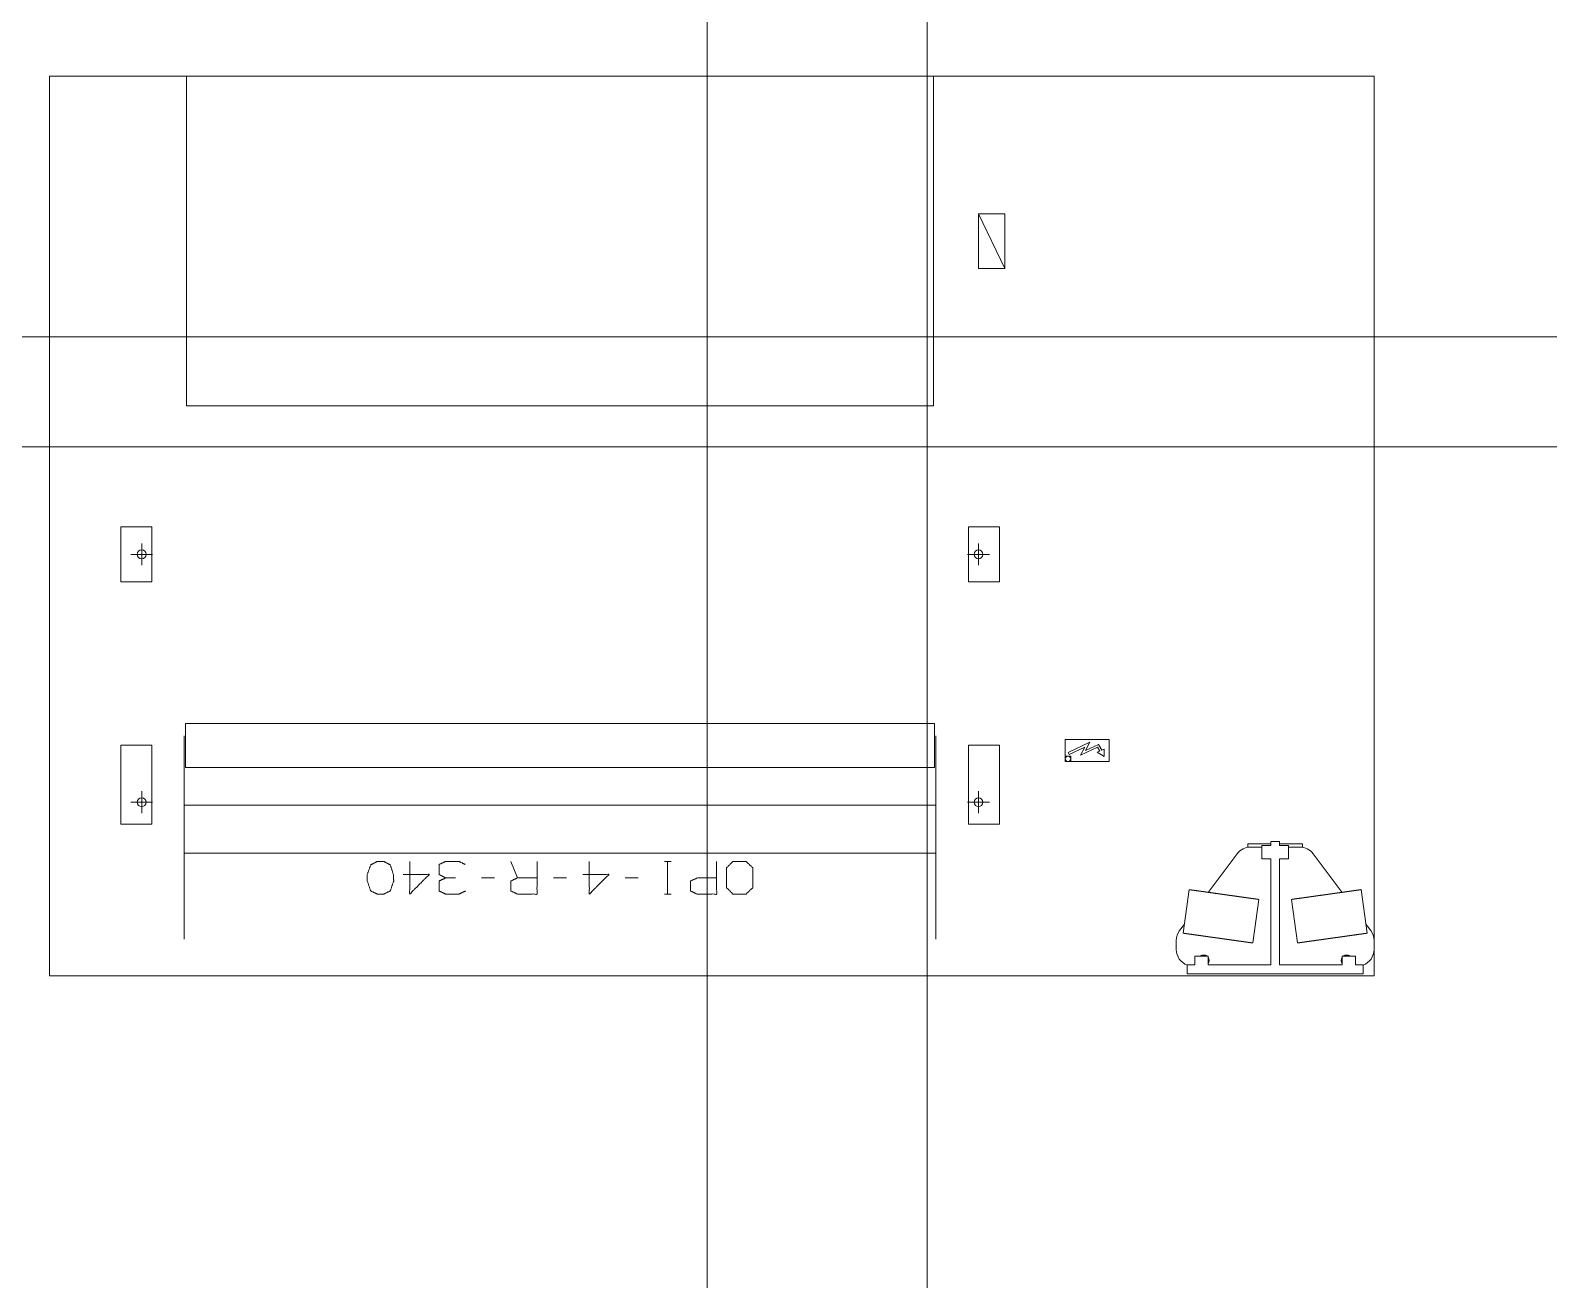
# Model space of a CAD drawing. Header units: millimetres. Extents: x 3056 to 110866, y 16649 to 58349.
# Drawn here: x 31676 to 38585, y 43560 to 49244 of the extents above; entities that cross this region are included whole.
import ezdxf

# ---------------------------------------------------------------- set-up
doc = ezdxf.new("R2010")
doc.units = ezdxf.units.MM
doc.layers.add('1', color=7, linetype='Continuous', true_color=0xffffff)

msp = doc.modelspace()

# ---------------------------------------------------------------- linework, layer by layer
at = {"layer": '1', "color": 143, "linetype": 'Continuous', "lineweight": 13}
for p, q in [((35756.5, 17862.6), (35756.5, 54613.3)), ((34756.5, 52663.3), (34756.5, 17862.6)), ((48820.5, 47849.3), (3056.5, 47849.3)), ((3056.5, 47349.3), (48820.5, 47349.3))]:
    msp.add_line(p, q, dxfattribs=at)
at = {"layer": '1', "color": 4, "linetype": 'Continuous', "lineweight": 13}
for p, q in [((31762.5, 44942.3), (31762.5, 49035.3)), ((31762.5, 44942.3), (31762.5, 49035.3)), ((31762.5, 49035.3), (37790.5, 49035.3)), ((31762.5, 49035.3), (37790.5, 49035.3)), ((37790.5, 49035.3), (37790.5, 44942.3)), ((37790.5, 49035.3), (37790.5, 44942.3)), ((36110.5, 48160.3), (35990.5, 48410.3)), ((35990.5, 48410.3), (36110.5, 48410.3)), ((35990.5, 48160.3), (35990.5, 48410.3)), ((36110.5, 48410.3), (36110.5, 48160.3)), ((36110.5, 48160.3), (35990.5, 48160.3)), ((32386.5, 47535.3), (35786.5, 47535.3)), ((32088, 46735.3), (32088, 46985.3)), ((32088, 46985.3), (32228, 46985.3)), ((32228, 46985.3), (32228, 46735.3)), ((35945, 46735.3), (35945, 46985.3)), ((35945, 46985.3), (36085.5, 46985.3)), ((36085.5, 46985.3), (36085.5, 46735.3)), ((32232.5, 46860.3), (32132.5, 46860.3)), ((32182.5, 46810.3), (32182.5, 46910.3)), ((36040.5, 46860.3), (35940.5, 46860.3)), ((35990.5, 46810.3), (35990.5, 46910.3)), ((32228, 46735.3), (32088, 46735.3)), ((36085.5, 46735.3), (35945, 46735.3)), ((32382.5, 46090.3), (35790.5, 46090.3)), ((32382.5, 45890.3), (32382.5, 46090.3)), ((35790.5, 46090.3), (35790.5, 45890.3)), ((36385.5, 45917.3), (36385.5, 46017.3)), ((36385.5, 46017.3), (36585.5, 46017.3)), ((36585.5, 46017.3), (36585.5, 45917.3)), ((32088, 45632.3), (32088, 45992.3)), ((32088, 45992.3), (32228, 45992.3)), ((32228, 45992.3), (32228, 45632.3)), ((35945, 45632.3), (35945, 45992.3)), ((35945, 45992.3), (36085.5, 45992.3)), ((36085.5, 45992.3), (36085.5, 45632.3)), ((36398.7, 45958.7), (36497.5, 46005)), ((36398.7, 45958.7), (36403.3, 45949.8)), ((36403.3, 45949.8), (36474.6, 45983.2)), ((36474.6, 45983.2), (36455.2, 45946.6)), ((36532, 45982.7), (36455.2, 45946.6)), ((36497.5, 46005), (36478, 45968.4)), ((36478, 45968.4), (36536.1, 45995.6)), ((36542.4, 45964.6), (36531.3, 45959.5)), ((36531.3, 45959.5), (36562.1, 45940.3)), ((36532, 45982.7), (36542.4, 45964.6)), ((36536.1, 45995.6), (36551.5, 45968.8)), ((36562.1, 45973.8), (36551.5, 45968.8)), ((36562.1, 45973.8), (36562.1, 45940.3)), ((35790.5, 45890.3), (32382.5, 45890.3)), ((36385.5, 45942.3), (36410.5, 45942.3)), ((36585.5, 45917.3), (36385.5, 45917.3)), ((36410.5, 45942.3), (36410.5, 45917.3)), ((32182.5, 45682.3), (32182.5, 45782.3)), ((35990.5, 45682.3), (35990.5, 45782.3)), ((32232.5, 45732.3), (32132.5, 45732.3)), ((35796.4, 45719.7), (32376.5, 45719.7)), ((36040.5, 45732.3), (35940.5, 45732.3)), ((32228, 45632.3), (32088, 45632.3)), ((36085.5, 45632.3), (35945, 45632.3)), ((37215.5, 45527.2), (37215.5, 45543.3)), ((37320.5, 45543.3), (37215.5, 45543.3)), ((37280.5, 45475.3), (37280.5, 45535.3)), ((37320.5, 45535.3), (37280.5, 45535.3)), ((37320.5, 45553.3), (37360.5, 45553.3)), ((37320.5, 45535.3), (37320.5, 45553.3)), ((37360.5, 45535.3), (37360.5, 45553.3)), ((37465.5, 45543.3), (37360.5, 45543.3)), ((37360.5, 45535.3), (37400.5, 45535.3)), ((37400.5, 45475.3), (37400.5, 45535.3)), ((37465.5, 45527.2), (37465.5, 45543.3)), ((32376.5, 45500.6), (35796.4, 45500.6)), ((33862.9, 45463.1), (33892.6, 45388.1)), ((34591.6, 45463.1), (34561.9, 45463.1)), ((34576, 45314.6), (34576, 45463.1)), ((37168, 45498.3), (37036.1, 45322.4)), ((37228, 45528.3), (37280.5, 45528.3)), ((37320.5, 45475.3), (37280.5, 45475.3)), ((37320.5, 44992.3), (37320.5, 45475.3)), ((37360.5, 45475.3), (37400.5, 45475.3)), ((37360.5, 44992.3), (37360.5, 45475.3)), ((37400.5, 45528.3), (37453, 45528.3)), ((37644.9, 45322.4), (37513, 45498.3)), ((33729.1, 45388.1), (33788.5, 45388.1)), ((34056, 45388.1), (34115.4, 45388.1)), ((34382.9, 45388.1), (34442.2, 45388.1)), ((36949.7, 45334.6), (36921.9, 45136.5)), ((37759.1, 45136.5), (37731.3, 45334.6)), ((34591.6, 45314.6), (34561.9, 45314.6)), ((37238.7, 45092), (37266.6, 45290.1)), ((37414.4, 45290.1), (37442.2, 45092)), ((36927.7, 45177.9), (36905.5, 45148.3)), ((37775.5, 45148.3), (37753.3, 45177.9)), ((36890.5, 45062.3), (36890.5, 45103.3)), ((36975.5, 44992.3), (36940.5, 44992.3)), ((36940.5, 44952.3), (36940.5, 44992.3)), ((36975.5, 44992.3), (36975.5, 45032.3)), ((36975.5, 45032.3), (37035.5, 45032.3)), ((37035.5, 44992.3), (37035.5, 45032.3)), ((37320.5, 44992.3), (37035.5, 44992.3)), ((37645.5, 44992.3), (37360.5, 44992.3)), ((37645.5, 44992.3), (37645.5, 45032.3)), ((37645.5, 45032.3), (37705.5, 45032.3)), ((37705.5, 44992.3), (37705.5, 45032.3)), ((37740.5, 44992.3), (37705.5, 44992.3)), ((37740.5, 44952.3), (37740.5, 44992.3)), ((37790.5, 44942.3), (31762.5, 44942.3)), ((37790.5, 44942.3), (31762.5, 44942.3)), ((36940.5, 44952.3), (37740.5, 44952.3))]:
    msp.add_line(p, q, dxfattribs=at)
for centre, radius in [((32182.5, 46860.3), 20), ((35990.5, 46860.3), 20), ((36398, 45929.8), 12.5), ((32182.5, 45732.3), 20), ((35990.5, 45732.3), 20)]:
    msp.add_circle(centre, radius, dxfattribs=at)
for centre, radius, start, end in [((37228, 45453.3), 75, 90, 143.1301), ((37453, 45453.3), 75, 36.8699, 90), ((36965.5, 45103.3), 75, 143.1301, 180), ((37715.5, 45103.3), 75, 0, 36.8699), ((36965.5, 45062.3), 75, 180, 250.52766), ((37715.5, 45062.3), 75, 289.47234, 0), ((37015.5, 45012.3), 25, 90, 126.87188), ((37015.5, 45012.3), 25, 53.12812, 90), ((37015.5, 45012.3), 25, 323.12812, 36.86625), ((37665.5, 45012.3), 25, 143.13375, 216.87188), ((37665.5, 45012.3), 25, 90, 126.87188), ((37665.5, 45012.3), 25, 53.12812, 90)]:
    msp.add_arc(centre, radius, start, end, dxfattribs=at)
for points, knots in [([(32386.5, 49035.3), (32386.5, 49035.2), (32386.5, 49035), (32386.5, 49034.6), (32386.5, 49034), (32386.5, 49033.2), (32386.5, 49032.2), (32386.5, 49030.9), (32386.5, 49029.5), (32386.5, 49028.7), (32386.5, 49027), (32386.5, 49025.1), (32386.5, 49022.9), (32386.5, 49020.6), (32386.5, 49018), (32386.5, 49015.3), (32386.5, 49012.3), (32386.5, 49009.2), (32386.5, 49005.9), (32386.5, 49002.3), (32386.5, 48998.6), (32386.5, 48994.7), (32386.5, 48990.5), (32386.5, 48986.2), (32386.5, 48981.7), (32386.5, 48977), (32386.5, 48974.6), (32386.5, 48969.6), (32386.5, 48964.4), (32386.5, 48959.1), (32386.5, 48953.5), (32386.5, 48947.8), (32386.5, 48941.9), (32386.5, 48935.8), (32386.5, 48929.6), (32386.5, 48923.1), (32386.5, 48916.5), (32386.5, 48909.7), (32386.5, 48902.8), (32386.5, 48895.7), (32386.5, 48888.4), (32386.5, 48884.7), (32386.5, 48877.2), (32386.5, 48869.5), (32386.5, 48861.6), (32386.5, 48853.6), (32386.5, 48845.4), (32386.5, 48837.1), (32386.5, 48828.6), (32386.5, 48820), (32386.5, 48811.2), (32386.5, 48802.3), (32386.5, 48793.3), (32386.5, 48784.1), (32386.5, 48774.7), (32386.5, 48765.3), (32386.5, 48760.5), (32386.5, 48750.8), (32386.5, 48741), (32386.5, 48731.1), (32386.5, 48721.1), (32386.5, 48716), (32386.5, 48705.8), (32386.5, 48695.5), (32386.5, 48685.1), (32386.5, 48674.5), (32386.5, 48663.9), (32386.5, 48653.1), (32386.5, 48642.3), (32386.5, 48631.3), (32386.5, 48620.3), (32386.5, 48609.1), (32386.5, 48603.5), (32386.5, 48592.2), (32386.5, 48580.9), (32386.5, 48569.4), (32386.5, 48557.9), (32386.5, 48546.3), (32386.5, 48540.5), (32386.5, 48528.8), (32386.5, 48517.1), (32386.5, 48511.1), (32386.5, 48499.3), (32386.5, 48487.4), (32386.5, 48475.4), (32386.5, 48463.4), (32386.5, 48451.3), (32386.5, 48439.2), (32386.5, 48427), (32386.5, 48414.9), (32386.5, 48402.6), (32386.5, 48390.4), (32386.5, 48378.1), (32386.5, 48365.7), (32386.5, 48353.4), (32386.5, 48341), (32386.5, 48328.7), (32386.5, 48316.3), (32386.5, 48303.9), (32386.5, 48291.5), (32386.5, 48285.3)], [0, 0, 0.000141, 0.000346, 0.000889, 0.001707, 0.002801, 0.00417, 0.005807, 0.007719, 0.008735, 0.011056, 0.013638, 0.016496, 0.019621, 0.023015, 0.026677, 0.0306, 0.034791, 0.03925, 0.043963, 0.048944, 0.054186, 0.059683, 0.06544, 0.071444, 0.077709, 0.080969, 0.087608, 0.094502, 0.101642, 0.109022, 0.116656, 0.124523, 0.13263, 0.140976, 0.149556, 0.158368, 0.167413, 0.176684, 0.186181, 0.195897, 0.200814, 0.210861, 0.221127, 0.231597, 0.242287, 0.25318, 0.264279, 0.275574, 0.287075, 0.298766, 0.310647, 0.322719, 0.334975, 0.347414, 0.360029, 0.366428, 0.379305, 0.39235, 0.405565, 0.418943, 0.425674, 0.439284, 0.453049, 0.46697, 0.481031, 0.495234, 0.509578, 0.524049, 0.538661, 0.553393, 0.568245, 0.57573, 0.590759, 0.6059, 0.621154, 0.636507, 0.651958, 0.659705, 0.675298, 0.690982, 0.698863, 0.714675, 0.730557, 0.746516, 0.762546, 0.778633, 0.79479, 0.810997, 0.82726, 0.843572, 0.85992, 0.87631, 0.892735, 0.909181, 0.925663, 0.942159, 0.958676, 0.9752, 0.991731, 1, 1]), ([(35786.5, 48285.3), (35786.5, 48297.7), (35786.5, 48310.1), (35786.5, 48322.5), (35786.5, 48334.9), (35786.5, 48347.2), (35786.5, 48359.6), (35786.5, 48371.9), (35786.5, 48384.2), (35786.5, 48396.5), (35786.5, 48408.7), (35786.5, 48414.9), (35786.5, 48427), (35786.5, 48439.2), (35786.5, 48451.3), (35786.5, 48463.4), (35786.5, 48475.4), (35786.5, 48487.4), (35786.5, 48499.3), (35786.5, 48511.1), (35786.5, 48522.9), (35786.5, 48534.7), (35786.5, 48546.3), (35786.5, 48557.9), (35786.5, 48569.4), (35786.5, 48575.2), (35786.5, 48586.6), (35786.5, 48592.2), (35786.5, 48603.5), (35786.5, 48614.7), (35786.5, 48625.8), (35786.5, 48636.8), (35786.5, 48647.7), (35786.5, 48658.5), (35786.5, 48669.2), (35786.5, 48679.8), (35786.5, 48690.3), (35786.5, 48700.7), (35786.5, 48710.9), (35786.5, 48721.1), (35786.5, 48726.1), (35786.5, 48736.1), (35786.5, 48746), (35786.5, 48755.7), (35786.5, 48765.3), (35786.5, 48770), (35786.5, 48779.4), (35786.5, 48788.7), (35786.5, 48797.8), (35786.5, 48806.8), (35786.5, 48815.6), (35786.5, 48824.3), (35786.5, 48832.9), (35786.5, 48841.3), (35786.5, 48849.5), (35786.5, 48857.6), (35786.5, 48865.5), (35786.5, 48873.3), (35786.5, 48880.9), (35786.5, 48888.4), (35786.5, 48895.7), (35786.5, 48902.8), (35786.5, 48909.7), (35786.5, 48916.5), (35786.5, 48923.1), (35786.5, 48926.4), (35786.5, 48932.7), (35786.5, 48938.9), (35786.5, 48944.9), (35786.5, 48950.7), (35786.5, 48956.3), (35786.5, 48961.8), (35786.5, 48964.4), (35786.5, 48969.6), (35786.5, 48974.6), (35786.5, 48979.4), (35786.5, 48984), (35786.5, 48988.4), (35786.5, 48992.6), (35786.5, 48996.6), (35786.5, 48998.6), (35786.5, 49002.3), (35786.5, 49005.9), (35786.5, 49009.2), (35786.5, 49012.3), (35786.5, 49015.3), (35786.5, 49016.7), (35786.5, 49019.3), (35786.5, 49021.8), (35786.5, 49022.9), (35786.5, 49025.1), (35786.5, 49027), (35786.5, 49028.7), (35786.5, 49030.3), (35786.5, 49031.6), (35786.5, 49032.7), (35786.5, 49033.7), (35786.5, 49034), (35786.5, 49034.6), (35786.5, 49035), (35786.5, 49035.2), (35786.5, 49035.3)], [0, 0, 0.016538, 0.033069, 0.049586, 0.066096, 0.082585, 0.099045, 0.115485, 0.131896, 0.148265, 0.164598, 0.17274, 0.189003, 0.20521, 0.221367, 0.237454, 0.253484, 0.269443, 0.285325, 0.301137, 0.316856, 0.332498, 0.348042, 0.363493, 0.378846, 0.386501, 0.401699, 0.409241, 0.42427, 0.439185, 0.453973, 0.468642, 0.483183, 0.497598, 0.511871, 0.526003, 0.539987, 0.55383, 0.567525, 0.581057, 0.587788, 0.601081, 0.614211, 0.627179, 0.639971, 0.646279, 0.658802, 0.671156, 0.68332, 0.695293, 0.707083, 0.718675, 0.730077, 0.741274, 0.752267, 0.763054, 0.773638, 0.784009, 0.794162, 0.804103, 0.813819, 0.823316, 0.832587, 0.841632, 0.850444, 0.85479, 0.863257, 0.871484, 0.879471, 0.887225, 0.894725, 0.901992, 0.905498, 0.912392, 0.919031, 0.925423, 0.931554, 0.937439, 0.943069, 0.948438, 0.951056, 0.956037, 0.96075, 0.965209, 0.9694, 0.973323, 0.975158, 0.978678, 0.981938, 0.983504, 0.986362, 0.988944, 0.991265, 0.993304, 0.995082, 0.996585, 0.997813, 0.998293, 0.999111, 0.999654, 0.999929, 1, 1]), ([(32386.5, 48285.3), (32386.5, 48272.9), (32386.5, 48260.5), (32386.5, 48248.1), (32386.5, 48235.7), (32386.5, 48229.5), (32386.5, 48217.2), (32386.5, 48204.9), (32386.5, 48192.5), (32386.5, 48180.2), (32386.5, 48168), (32386.5, 48155.7), (32386.5, 48143.5), (32386.5, 48131.4), (32386.5, 48119.3), (32386.5, 48107.2), (32386.5, 48095.2), (32386.5, 48083.2), (32386.5, 48071.3), (32386.5, 48059.4), (32386.5, 48047.7), (32386.5, 48035.9), (32386.5, 48024.3), (32386.5, 48012.7), (32386.5, 48001.2), (32386.5, 47995.4), (32386.5, 47984), (32386.5, 47972.7), (32386.5, 47961.5), (32386.5, 47950.3), (32386.5, 47939.3), (32386.5, 47928.3), (32386.5, 47917.5), (32386.5, 47906.7), (32386.5, 47896.1), (32386.5, 47885.5), (32386.5, 47875.1), (32386.5, 47864.8), (32386.5, 47854.6), (32386.5, 47844.5), (32386.5, 47839.5), (32386.5, 47829.6), (32386.5, 47824.6), (32386.5, 47814.9), (32386.5, 47810.1), (32386.5, 47800.6), (32386.5, 47795.9), (32386.5, 47786.5), (32386.5, 47781.9), (32386.5, 47772.8), (32386.5, 47763.8), (32386.5, 47759.4), (32386.5, 47750.6), (32386.5, 47742), (32386.5, 47737.7), (32386.5, 47729.3), (32386.5, 47721.1), (32386.5, 47717), (32386.5, 47709), (32386.5, 47701.1), (32386.5, 47693.4), (32386.5, 47685.9), (32386.5, 47678.5), (32386.5, 47671.3), (32386.5, 47664.3), (32386.5, 47657.4), (32386.5, 47650.7), (32386.5, 47644.2), (32386.5, 47637.9), (32386.5, 47631.7), (32386.5, 47625.7), (32386.5, 47619.9), (32386.5, 47614.2), (32386.5, 47608.8), (32386.5, 47603.5), (32386.5, 47598.5), (32386.5, 47593.6), (32386.5, 47588.9), (32386.5, 47584.4), (32386.5, 47580.1), (32386.5, 47575.9), (32386.5, 47574), (32386.5, 47570.1), (32386.5, 47568.3), (32386.5, 47564.7), (32386.5, 47561.4), (32386.5, 47558.2), (32386.5, 47555.3), (32386.5, 47552.6), (32386.5, 47551.3), (32386.5, 47548.8), (32386.5, 47546.6), (32386.5, 47544.6), (32386.5, 47542.7), (32386.5, 47541.1), (32386.5, 47539.7), (32386.5, 47538.4), (32386.5, 47537.9), (32386.5, 47536.9), (32386.5, 47536.2), (32386.5, 47536), (32386.5, 47535.6), (32386.5, 47535.4), (32386.5, 47535.3)], [0, 0, 0.016531, 0.033062, 0.049579, 0.06609, 0.07433, 0.090812, 0.107259, 0.123684, 0.140074, 0.156429, 0.172734, 0.188998, 0.205204, 0.221361, 0.237455, 0.253478, 0.269438, 0.285327, 0.301132, 0.316859, 0.332494, 0.348044, 0.363496, 0.378849, 0.386497, 0.401695, 0.41678, 0.431751, 0.446603, 0.461343, 0.475948, 0.490419, 0.504763, 0.518965, 0.533027, 0.546948, 0.560713, 0.574323, 0.587785, 0.594432, 0.607647, 0.614209, 0.627177, 0.633569, 0.646276, 0.652584, 0.665023, 0.671154, 0.683318, 0.695291, 0.701232, 0.71293, 0.724424, 0.730075, 0.741272, 0.752265, 0.757712, 0.768401, 0.778878, 0.789137, 0.799184, 0.809013, 0.818622, 0.828006, 0.837165, 0.846097, 0.854789, 0.863256, 0.871483, 0.87947, 0.887224, 0.894731, 0.901991, 0.909004, 0.915771, 0.92229, 0.928555, 0.934567, 0.940317, 0.945813, 0.948438, 0.953546, 0.956037, 0.96075, 0.965209, 0.9694, 0.973323, 0.976985, 0.978685, 0.981945, 0.984929, 0.987653, 0.990108, 0.992288, 0.994193, 0.99583, 0.996585, 0.997813, 0.998772, 0.999111, 0.999654, 0.999929, 1, 1]), ([(35786.5, 47535.3), (35786.5, 47535.4), (35786.5, 47535.7), (35786.5, 47536.2), (35786.5, 47536.6), (35786.5, 47537.4), (35786.5, 47538.4), (35786.5, 47539.7), (35786.5, 47541.1), (35786.5, 47542.7), (35786.5, 47544.6), (35786.5, 47546.6), (35786.5, 47548.8), (35786.5, 47550), (35786.5, 47552.6), (35786.5, 47555.3), (35786.5, 47558.2), (35786.5, 47561.4), (35786.5, 47564.7), (35786.5, 47568.3), (35786.5, 47572), (35786.5, 47575.9), (35786.5, 47580.1), (35786.5, 47584.4), (35786.5, 47588.9), (35786.5, 47593.6), (35786.5, 47598.5), (35786.5, 47603.5), (35786.5, 47608.8), (35786.5, 47611.5), (35786.5, 47617.1), (35786.5, 47622.8), (35786.5, 47628.7), (35786.5, 47634.8), (35786.5, 47641), (35786.5, 47647.5), (35786.5, 47654.1), (35786.5, 47660.9), (35786.5, 47667.8), (35786.5, 47674.9), (35786.5, 47678.5), (35786.5, 47685.9), (35786.5, 47693.4), (35786.5, 47701.1), (35786.5, 47709), (35786.5, 47717), (35786.5, 47721.1), (35786.5, 47729.3), (35786.5, 47737.7), (35786.5, 47746.3), (35786.5, 47755), (35786.5, 47763.8), (35786.5, 47772.8), (35786.5, 47781.9), (35786.5, 47791.2), (35786.5, 47800.6), (35786.5, 47810.1), (35786.5, 47819.8), (35786.5, 47829.6), (35786.5, 47839.5), (35786.5, 47849.5), (35786.5, 47859.7), (35786.5, 47864.8), (35786.5, 47875.1), (35786.5, 47885.5), (35786.5, 47896.1), (35786.5, 47906.7), (35786.5, 47917.5), (35786.5, 47928.3), (35786.5, 47939.3), (35786.5, 47950.3), (35786.5, 47961.5), (35786.5, 47972.7), (35786.5, 47978.4), (35786.5, 47989.7), (35786.5, 48001.2), (35786.5, 48006.9), (35786.5, 48018.5), (35786.5, 48024.3), (35786.5, 48035.9), (35786.5, 48047.7), (35786.5, 48059.4), (35786.5, 48065.4), (35786.5, 48077.2), (35786.5, 48089.2), (35786.5, 48101.2), (35786.5, 48113.2), (35786.5, 48125.3), (35786.5, 48137.5), (35786.5, 48149.6), (35786.5, 48161.9), (35786.5, 48174.1), (35786.5, 48180.2), (35786.5, 48192.5), (35786.5, 48204.9), (35786.5, 48217.2), (35786.5, 48229.5), (35786.5, 48241.9), (35786.5, 48254.3), (35786.5, 48266.7), (35786.5, 48279.1), (35786.5, 48285.3)], [0, 0, 0.000141, 0.00055, 0.001228, 0.001707, 0.002801, 0.00417, 0.005807, 0.007712, 0.009892, 0.012347, 0.015071, 0.018055, 0.019622, 0.023015, 0.026677, 0.0306, 0.034791, 0.03925, 0.043963, 0.048944, 0.054187, 0.059683, 0.065433, 0.071445, 0.07771, 0.084229, 0.090996, 0.098009, 0.101643, 0.109023, 0.11665, 0.124524, 0.132631, 0.140977, 0.149557, 0.158369, 0.167415, 0.176686, 0.186182, 0.190987, 0.200816, 0.210863, 0.221122, 0.231599, 0.242288, 0.247735, 0.258728, 0.269925, 0.281327, 0.292919, 0.304709, 0.316682, 0.328846, 0.341193, 0.353724, 0.366431, 0.379307, 0.392353, 0.405568, 0.418946, 0.432478, 0.439287, 0.453052, 0.466973, 0.481035, 0.495237, 0.509581, 0.524052, 0.538657, 0.553397, 0.568249, 0.58322, 0.590763, 0.605904, 0.621151, 0.628806, 0.644209, 0.651956, 0.667506, 0.683141, 0.698868, 0.706749, 0.722596, 0.738521, 0.754516, 0.770581, 0.786703, 0.802889, 0.819123, 0.835408, 0.851741, 0.859926, 0.876316, 0.892741, 0.909188, 0.92567, 0.942165, 0.958683, 0.975207, 0.991738, 1, 1]), ([(32376.5, 46034.3), (32376.5, 46031.6), (32376.5, 46026), (32376.5, 46023.2), (32376.5, 46017.4), (32376.5, 46011.5), (32376.5, 46005.4), (32376.5, 45999.1), (32376.5, 45992.6), (32376.5, 45986), (32376.5, 45979.3), (32376.5, 45975.8), (32376.5, 45968.8), (32376.5, 45961.7), (32376.5, 45954.4), (32376.5, 45947), (32376.5, 45939.5), (32376.5, 45935.7), (32376.5, 45927.9), (32376.5, 45920), (32376.5, 45912), (32376.5, 45903.9), (32376.5, 45895.6), (32376.5, 45887.3), (32376.5, 45878.8), (32376.5, 45870.2), (32376.5, 45861.5), (32376.5, 45857.1), (32376.5, 45848.2), (32376.5, 45839.2), (32376.5, 45830.2), (32376.5, 45821.1), (32376.5, 45816.5), (32376.5, 45807.2), (32376.5, 45802.5), (32376.5, 45793.1), (32376.5, 45783.7), (32376.5, 45774.1), (32376.5, 45764.5), (32376.5, 45754.9), (32376.5, 45745.1), (32376.5, 45735.4), (32376.5, 45725.5), (32376.5, 45715.7), (32376.5, 45705.7), (32376.5, 45695.8), (32376.5, 45690.8), (32376.5, 45680.8), (32376.5, 45670.7), (32376.5, 45660.7), (32376.5, 45655.6), (32376.5, 45645.5), (32376.5, 45635.4), (32376.5, 45625.3), (32376.5, 45615.2), (32376.5, 45610.1)], [0, 0, 0.006424, 0.019473, 0.026097, 0.039744, 0.05379, 0.068223, 0.08303, 0.098224, 0.113779, 0.129709, 0.137855, 0.154309, 0.171112, 0.188252, 0.205728, 0.223542, 0.232523, 0.250798, 0.269385, 0.288272, 0.307457, 0.326917, 0.346652, 0.366661, 0.386932, 0.407452, 0.417831, 0.438713, 0.45982, 0.481151, 0.502707, 0.513522, 0.535377, 0.546392, 0.568522, 0.590839, 0.613305, 0.635946, 0.658725, 0.681653, 0.704705, 0.727883, 0.751173, 0.774562, 0.798039, 0.809802, 0.833404, 0.85708, 0.880807, 0.892695, 0.916496, 0.940335, 0.964186, 0.988062, 1, 1]), ([(35796.5, 45110.1), (35796.5, 45110.2), (35796.5, 45110.4), (35796.5, 45110.8), (35796.5, 45111.4), (35796.5, 45112.2), (35796.5, 45113.2), (35796.5, 45114.4), (35796.5, 45115.8), (35796.5, 45117.5), (35796.5, 45119.3), (35796.5, 45121.3), (35796.5, 45123.5), (35796.5, 45126), (35796.5, 45128.6), (35796.5, 45129.9), (35796.5, 45132.8), (35796.5, 45136), (35796.5, 45139.3), (35796.5, 45142.7), (35796.5, 45146.4), (35796.5, 45150.3), (35796.5, 45154.4), (35796.5, 45158.6), (35796.5, 45163), (35796.5, 45167.6), (35796.5, 45172.4), (35796.5, 45177.4), (35796.5, 45182.5), (35796.5, 45187.9), (35796.5, 45193.3), (35796.5, 45199), (35796.5, 45204.8), (35796.5, 45210.8), (35796.5, 45213.9), (35796.5, 45220.1), (35796.5, 45226.5), (35796.5, 45233.1), (35796.5, 45239.8), (35796.5, 45243.2), (35796.5, 45250.1), (35796.5, 45257.2), (35796.5, 45264.4), (35796.5, 45271.8), (35796.5, 45279.3), (35796.5, 45286.9), (35796.5, 45294.7), (35796.5, 45302.6), (35796.5, 45310.6), (35796.5, 45318.7), (35796.5, 45327), (35796.5, 45335.4), (35796.5, 45339.6), (35796.5, 45348.2), (35796.5, 45356.8), (35796.5, 45365.5), (35796.5, 45374.4), (35796.5, 45383.4), (35796.5, 45392.4), (35796.5, 45401.5), (35796.5, 45410.7), (35796.5, 45420), (35796.5, 45429.4), (35796.5, 45438.8), (35796.5, 45448.4), (35796.5, 45457.9), (35796.5, 45467.6), (35796.5, 45477.3), (35796.5, 45487), (35796.5, 45496.9), (35796.5, 45506.7), (35796.5, 45516.6), (35796.5, 45526.5), (35796.5, 45536.5), (35796.5, 45546.5), (35796.5, 45556.5), (35796.5, 45566.6), (35796.5, 45576.6), (35796.5, 45586.7), (35796.5, 45596.8), (35796.5, 45606.9), (35796.5, 45617), (35796.5, 45627), (35796.5, 45637.1), (35796.5, 45647.2), (35796.5, 45657.3), (35796.5, 45667.3), (35796.5, 45672.3), (35796.5, 45682.3), (35796.5, 45687.3), (35796.5, 45697.2), (35796.5, 45707.2), (35796.5, 45712.1), (35796.5, 45722), (35796.5, 45731.8), (35796.5, 45741.6), (35796.5, 45751.3), (35796.5, 45760.9), (35796.5, 45765.7), (35796.5, 45775.3), (35796.5, 45784.8), (35796.5, 45794.2), (35796.5, 45803.5), (35796.5, 45812.8), (35796.5, 45822), (35796.5, 45831.1), (35796.5, 45840.1), (35796.5, 45849), (35796.5, 45857.8), (35796.5, 45866.5), (35796.5, 45875.1), (35796.5, 45879.4), (35796.5, 45887.9), (35796.5, 45896.2), (35796.5, 45904.4), (35796.5, 45912.5), (35796.5, 45916.5), (35796.5, 45924.4), (35796.5, 45932.2), (35796.5, 45939.8), (35796.5, 45947.4), (35796.5, 45954.8), (35796.5, 45962), (35796.5, 45969.1), (35796.5, 45972.6), (35796.5, 45979.5), (35796.5, 45986.2), (35796.5, 45992.8), (35796.5, 45999.2), (35796.5, 46005.4), (35796.5, 46011.6), (35796.5, 46014.5), (35796.5, 46020.4), (35796.5, 46026.1), (35796.5, 46028.8), (35796.5, 46034.3)], [0, 0, 0.000109, 0.000275, 0.000716, 0.001374, 0.002256, 0.003355, 0.004672, 0.006213, 0.00797, 0.00994, 0.012133, 0.014538, 0.017155, 0.019989, 0.021455, 0.02461, 0.027971, 0.031538, 0.035317, 0.039302, 0.043488, 0.047879, 0.052472, 0.057264, 0.062251, 0.067433, 0.07281, 0.078375, 0.08413, 0.090073, 0.096194, 0.102504, 0.108986, 0.112318, 0.119063, 0.125986, 0.133074, 0.140329, 0.143999, 0.151494, 0.159155, 0.166965, 0.174936, 0.183049, 0.191306, 0.199711, 0.208254, 0.216929, 0.225741, 0.234679, 0.243743, 0.248335, 0.257577, 0.266933, 0.276403, 0.285983, 0.295665, 0.305445, 0.315322, 0.325296, 0.335351, 0.345491, 0.355712, 0.366007, 0.376376, 0.386815, 0.39731, 0.407868, 0.418478, 0.429134, 0.439842, 0.450589, 0.461371, 0.472192, 0.483037, 0.493905, 0.50479, 0.515692, 0.526605, 0.537524, 0.548443, 0.559357, 0.57027, 0.581167, 0.592046, 0.602908, 0.60833, 0.619152, 0.624546, 0.635316, 0.646052, 0.651405, 0.662073, 0.672694, 0.683258, 0.693765, 0.704209, 0.709397, 0.719738, 0.73001, 0.740202, 0.750313, 0.760339, 0.770279, 0.780122, 0.789868, 0.79951, 0.809049, 0.81848, 0.827801, 0.832428, 0.841572, 0.85059, 0.859482, 0.868243, 0.87256, 0.88112, 0.889543, 0.897822, 0.905959, 0.913946, 0.921779, 0.929458, 0.93326, 0.940698, 0.947981, 0.955092, 0.962032, 0.968806, 0.975408, 0.978614, 0.984947, 0.991096, 0.994125, 1, 1]), ([(32376.5, 45610.1), (32376.5, 45599.9), (32376.5, 45589.7), (32376.5, 45579.5), (32376.5, 45569.3), (32376.5, 45559.2), (32376.5, 45549.1), (32376.5, 45538.9), (32376.5, 45528.9), (32376.5, 45518.8), (32376.5, 45508.8), (32376.5, 45498.8), (32376.5, 45488.9), (32376.5, 45479.1), (32376.5, 45469.2), (32376.5, 45459.5), (32376.5, 45454.6), (32376.5, 45445), (32376.5, 45435.4), (32376.5, 45430.6), (32376.5, 45421.1), (32376.5, 45411.7), (32376.5, 45402.4), (32376.5, 45393.2), (32376.5, 45384), (32376.5, 45375), (32376.5, 45366), (32376.5, 45357.2), (32376.5, 45348.4), (32376.5, 45339.8), (32376.5, 45331.3), (32376.5, 45322.9), (32376.5, 45314.6), (32376.5, 45306.4), (32376.5, 45298.4), (32376.5, 45290.5), (32376.5, 45282.7), (32376.5, 45275), (32376.5, 45267.5), (32376.5, 45260.2), (32376.5, 45253), (32376.5, 45245.9), (32376.5, 45239), (32376.5, 45232.2), (32376.5, 45225.6), (32376.5, 45219.2), (32376.5, 45212.9), (32376.5, 45206.8), (32376.5, 45200.9), (32376.5, 45195.1), (32376.5, 45189.5), (32376.5, 45186.8), (32376.5, 45181.4), (32376.5, 45176.3), (32376.5, 45171.3), (32376.5, 45166.5), (32376.5, 45161.9), (32376.5, 45157.5), (32376.5, 45153.2), (32376.5, 45149.2), (32376.5, 45147.2), (32376.5, 45143.4), (32376.5, 45139.9), (32376.5, 45136.5), (32376.5, 45133.3), (32376.5, 45130.4), (32376.5, 45127.6), (32376.5, 45125), (32376.5, 45122.6), (32376.5, 45120.5), (32376.5, 45118.5), (32376.5, 45116.7), (32376.5, 45115.2), (32376.5, 45113.8), (32376.5, 45112.7), (32376.5, 45111.8), (32376.5, 45111), (32376.5, 45110.5), (32376.5, 45110.2), (32376.5, 45110.1)], [0, 0, 0.020405, 0.040788, 0.061161, 0.081513, 0.101822, 0.1221, 0.142314, 0.162476, 0.182573, 0.202587, 0.222526, 0.242359, 0.262107, 0.281739, 0.301245, 0.310939, 0.330264, 0.349452, 0.359009, 0.377974, 0.396781, 0.415418, 0.433886, 0.452174, 0.470271, 0.488178, 0.505884, 0.523368, 0.54064, 0.55769, 0.574507, 0.59108, 0.60741, 0.623497, 0.639309, 0.654866, 0.670149, 0.685145, 0.699856, 0.714281, 0.72841, 0.742242, 0.755757, 0.768955, 0.781835, 0.794387, 0.80661, 0.818506, 0.830052, 0.84126, 0.846679, 0.857358, 0.867676, 0.877635, 0.887234, 0.896452, 0.9053, 0.913777, 0.921874, 0.925821, 0.933335, 0.940469, 0.94721, 0.95355, 0.959498, 0.965043, 0.970187, 0.974928, 0.979267, 0.983194, 0.986718, 0.989829, 0.992518, 0.994804, 0.996677, 0.998127, 0.999174, 0.999799, 1, 1]), ([(33254.4, 45463.1), (33224.8, 45447.4), (33209.1, 45403.7), (33209.1, 45374), (33224.8, 45328.7), (33254.4, 45314.6), (33284.1, 45314.6), (33313.8, 45328.7), (33329.4, 45374), (33327.9, 45403.7), (33313.8, 45447.4), (33284.1, 45463.1), (33254.4, 45463.1)], [0, 0, 0.076269, 0.18189, 0.249381, 0.358351, 0.433028, 0.500524, 0.575202, 0.684171, 0.751755, 0.856234, 0.932504, 1, 1]), ([(33372.6, 45403.7), (33491.3, 45403.7), (33402.3, 45314.6), (33402.3, 45463.1)], [0, 0, 0.302058, 0.62243, 1, 1]), ([(33654.8, 45449), (33626.6, 45463.1), (33565.7, 45463.1), (33536, 45449), (33536, 45403.7), (33565.7, 45388.1), (33611, 45388.1)], [0, 0, 0.126085, 0.370421, 0.502134, 0.683816, 0.818317, 1, 1]), ([(33981.6, 45463.1), (33981.6, 45314.6), (33892.6, 45314.6), (33862.9, 45328.7), (33862.9, 45374), (33892.6, 45388.1), (33981.6, 45388.1)], [0, 0, 0.339226, 0.542761, 0.617834, 0.721388, 0.796465, 1, 1]), ([(34189.8, 45403.7), (34308.5, 45403.7), (34219.4, 45314.6), (34219.4, 45463.1)], [0, 0, 0.302058, 0.62243, 1, 1]), ([(34798.8, 45463.1), (34798.8, 45314.6), (34709.8, 45314.6), (34680.1, 45328.7), (34680.1, 45374), (34711.3, 45388.1), (34798.8, 45388.1)], [0, 0, 0.339338, 0.542939, 0.618037, 0.721625, 0.799967, 1, 1]), ([(34932.6, 45463.1), (34873.2, 45463.1), (34843.5, 45433.4), (34843.5, 45344.3), (34873.2, 45314.6), (34932.6, 45314.6), (34963.8, 45344.3), (34963.8, 45433.4), (34932.6, 45463.1)], [0, 0, 0.127128, 0.217018, 0.407713, 0.497602, 0.624731, 0.717018, 0.907713, 1, 1]), ([(33565.7, 45388.1), (33536, 45374), (33536, 45328.7), (33565.7, 45314.6), (33626.6, 45314.6), (33656.3, 45328.7)], [0, 0, 0.160402, 0.381659, 0.54205, 0.839609, 1, 1]), ([(36949.7, 45334.6), (36949.8, 45334.6), (36950.1, 45334.5), (36950.3, 45334.5), (36950.6, 45334.5), (36951.3, 45334.4), (36952.2, 45334.2), (36953.3, 45334.1), (36954.6, 45333.9), (36956.1, 45333.7), (36956.9, 45333.6), (36957.8, 45333.5), (36959.7, 45333.2), (36960.7, 45333), (36961.7, 45332.9), (36964, 45332.6), (36965.2, 45332.4), (36966.4, 45332.2), (36967.8, 45332), (36969.1, 45331.9), (36970.5, 45331.7), (36973.3, 45331.3), (36974.8, 45331.1), (36976.4, 45330.8), (36978, 45330.6), (36981.3, 45330.1), (36984.8, 45329.7), (36988.4, 45329.2), (36990.3, 45328.9), (36992.2, 45328.6), (36996.1, 45328.1), (37000.2, 45327.5), (37004.4, 45326.9), (37006.5, 45326.6), (37008.7, 45326.3), (37010.9, 45326), (37013.2, 45325.7), (37017.8, 45325), (37020.1, 45324.7), (37022.5, 45324.4), (37024.9, 45324), (37027.3, 45323.7), (37029.7, 45323.3), (37032.2, 45323), (37034.7, 45322.6), (37037.2, 45322.3), (37042.3, 45321.6), (37044.9, 45321.2), (37050.1, 45320.5), (37052.8, 45320.1), (37058.1, 45319.4), (37060.8, 45319), (37063.5, 45318.6), (37066.2, 45318.2), (37068.9, 45317.8), (37074.4, 45317.1), (37080, 45316.3), (37085.6, 45315.5), (37088.4, 45315.1), (37094, 45314.3), (37096.8, 45313.9), (37102.5, 45313.1), (37105.3, 45312.7), (37111, 45311.9), (37113.8, 45311.5), (37119.4, 45310.7), (37125.1, 45309.9), (37127.9, 45309.5), (37130.7, 45309.2), (37136.3, 45308.4), (37139, 45308), (37141.8, 45307.6), (37147.3, 45306.8), (37150, 45306.4), (37152.8, 45306.1), (37158.2, 45305.3), (37160.8, 45304.9), (37163.5, 45304.5), (37168.8, 45303.8), (37173.9, 45303.1), (37176.5, 45302.7), (37179.1, 45302.4), (37181.6, 45302), (37184.1, 45301.7), (37186.5, 45301.3), (37189, 45301), (37193.8, 45300.3), (37196.1, 45300), (37198.5, 45299.6), (37200.8, 45299.3), (37203.1, 45299), (37205.3, 45298.7), (37207.5, 45298.4), (37209.7, 45298), (37211.9, 45297.7), (37216.1, 45297.1), (37220.2, 45296.6), (37222.1, 45296.3), (37224.1, 45296), (37226, 45295.8), (37229.7, 45295.2), (37231.5, 45295), (37235, 45294.5), (37238.3, 45294), (37241.4, 45293.6), (37242.9, 45293.4), (37244.4, 45293.2), (37247.2, 45292.8), (37249.8, 45292.4), (37252.3, 45292.1), (37254.5, 45291.8), (37255.5, 45291.6), (37256.6, 45291.5), (37258.5, 45291.2), (37259.3, 45291.1), (37260.2, 45291), (37261.6, 45290.7), (37262.3, 45290.7), (37262.9, 45290.6), (37263.5, 45290.5), (37264.1, 45290.4), (37265, 45290.3), (37265.3, 45290.2), (37265.7, 45290.2), (37265.9, 45290.1), (37266.2, 45290.1), (37266.5, 45290.1), (37266.5, 45290.1), (37266.6, 45290.1)], [0, 0, 0.000316, 0.001268, 0.00207, 0.002864, 0.005083, 0.007939, 0.011422, 0.015529, 0.020247, 0.02292, 0.025582, 0.031519, 0.034791, 0.038057, 0.045179, 0.049035, 0.052886, 0.057019, 0.061159, 0.065577, 0.074677, 0.07937, 0.084328, 0.089289, 0.099726, 0.11068, 0.122118, 0.12809, 0.134051, 0.146441, 0.15929, 0.172566, 0.179414, 0.186259, 0.193308, 0.200362, 0.214832, 0.222254, 0.229678, 0.237268, 0.244863, 0.252614, 0.26037, 0.268278, 0.276191, 0.29229, 0.300471, 0.316962, 0.325261, 0.342095, 0.350612, 0.359127, 0.367736, 0.376344, 0.39371, 0.41122, 0.428837, 0.437695, 0.455439, 0.464329, 0.482147, 0.491075, 0.508917, 0.517842, 0.535668, 0.553445, 0.562295, 0.571154, 0.588771, 0.59753, 0.606279, 0.623646, 0.632255, 0.640863, 0.657897, 0.666311, 0.674728, 0.691336, 0.707701, 0.715751, 0.723806, 0.731714, 0.73962, 0.747378, 0.755134, 0.770314, 0.777735, 0.785159, 0.792399, 0.799635, 0.806684, 0.81373, 0.820578, 0.827423, 0.840707, 0.853549, 0.859744, 0.865941, 0.87191, 0.88359, 0.889318, 0.900263, 0.910709, 0.920621, 0.925312, 0.930006, 0.938839, 0.947106, 0.95481, 0.961933, 0.965198, 0.96847, 0.974407, 0.977072, 0.979742, 0.98446, 0.986514, 0.988569, 0.990313, 0.992051, 0.994906, 0.996016, 0.997128, 0.997928, 0.998722, 0.999673, 0.999831, 1, 1]), ([(37414.4, 45290.1), (37414.4, 45290.1), (37414.5, 45290.1), (37414.6, 45290.1), (37414.8, 45290.1), (37415, 45290.1), (37415.3, 45290.2), (37415.6, 45290.2), (37416, 45290.3), (37416.9, 45290.4), (37417.4, 45290.5), (37418, 45290.6), (37418.6, 45290.7), (37419.3, 45290.7), (37420.8, 45291), (37421.6, 45291.1), (37422.5, 45291.2), (37424.4, 45291.5), (37425.4, 45291.6), (37426.4, 45291.8), (37428.7, 45292.1), (37431.1, 45292.4), (37433.8, 45292.8), (37436.6, 45293.2), (37438, 45293.4), (37439.5, 45293.6), (37442.7, 45294), (37446, 45294.5), (37449.4, 45295), (37453.1, 45295.5), (37456.8, 45296), (37458.8, 45296.3), (37460.8, 45296.6), (37464.8, 45297.1), (37469.1, 45297.7), (37471.2, 45298), (37473.4, 45298.4), (37475.6, 45298.7), (37477.9, 45299), (37480.2, 45299.3), (37482.5, 45299.6), (37484.8, 45300), (37487.2, 45300.3), (37492, 45301), (37494.4, 45301.3), (37496.9, 45301.7), (37499.4, 45302), (37501.9, 45302.4), (37504.4, 45302.7), (37507, 45303.1), (37512.2, 45303.8), (37517.4, 45304.5), (37520.1, 45304.9), (37522.8, 45305.3), (37528.2, 45306.1), (37530.9, 45306.4), (37533.6, 45306.8), (37539.1, 45307.6), (37541.9, 45308), (37544.7, 45308.4), (37550.3, 45309.2), (37553.1, 45309.5), (37555.9, 45309.9), (37561.5, 45310.7), (37564.3, 45311.1), (37570, 45311.9), (37575.6, 45312.7), (37578.5, 45313.1), (37584.1, 45313.9), (37586.9, 45314.3), (37592.6, 45315.1), (37595.4, 45315.5), (37600.9, 45316.3), (37606.5, 45317.1), (37612, 45317.8), (37614.7, 45318.2), (37617.5, 45318.6), (37620.2, 45319), (37622.8, 45319.4), (37628.2, 45320.1), (37633.4, 45320.8), (37636, 45321.2), (37638.6, 45321.6), (37643.7, 45322.3), (37646.2, 45322.6), (37648.7, 45323), (37651.2, 45323.3), (37653.7, 45323.7), (37656.1, 45324), (37658.5, 45324.4), (37660.8, 45324.7), (37663.2, 45325), (37667.8, 45325.7), (37670, 45326), (37672.2, 45326.3), (37674.4, 45326.6), (37676.6, 45326.9), (37680.8, 45327.5), (37684.8, 45328.1), (37686.8, 45328.3), (37690.7, 45328.9), (37692.6, 45329.2), (37694.4, 45329.4), (37697.9, 45329.9), (37701.3, 45330.4), (37704.5, 45330.8), (37706.1, 45331.1), (37707.6, 45331.3), (37709.1, 45331.5), (37710.5, 45331.7), (37711.9, 45331.9), (37713.2, 45332), (37714.5, 45332.2), (37715.7, 45332.4), (37716.9, 45332.6), (37719.2, 45332.9), (37720.2, 45333), (37721.3, 45333.2), (37723.1, 45333.5), (37724, 45333.6), (37724.8, 45333.7), (37726.3, 45333.9), (37727.6, 45334.1), (37728.7, 45334.2), (37729.6, 45334.4), (37730.3, 45334.5), (37730.9, 45334.5), (37731, 45334.6), (37731.2, 45334.6), (37731.3, 45334.6)], [0, 0, 0.000161, 0.000319, 0.000794, 0.001279, 0.002072, 0.002864, 0.003976, 0.005094, 0.00795, 0.009687, 0.011431, 0.013478, 0.015531, 0.020258, 0.02292, 0.025593, 0.03153, 0.034793, 0.038059, 0.04519, 0.052886, 0.061161, 0.069994, 0.074688, 0.079371, 0.089291, 0.099728, 0.110682, 0.122129, 0.134051, 0.140248, 0.146452, 0.159293, 0.172569, 0.179414, 0.18627, 0.193316, 0.200365, 0.207602, 0.214841, 0.222265, 0.229678, 0.244866, 0.252622, 0.26038, 0.268286, 0.276194, 0.284241, 0.292291, 0.308656, 0.325272, 0.333689, 0.342103, 0.359138, 0.367737, 0.376346, 0.393721, 0.40247, 0.411221, 0.428846, 0.437697, 0.446555, 0.464332, 0.473241, 0.491075, 0.508925, 0.517845, 0.535671, 0.544561, 0.562305, 0.571155, 0.58878, 0.606282, 0.623656, 0.632256, 0.640865, 0.64938, 0.657897, 0.674731, 0.691346, 0.699529, 0.70771, 0.723809, 0.731714, 0.739622, 0.747378, 0.755137, 0.762724, 0.770322, 0.777738, 0.78516, 0.799638, 0.806684, 0.813733, 0.820578, 0.827434, 0.84071, 0.853551, 0.859746, 0.87191, 0.877874, 0.883601, 0.894797, 0.905493, 0.915672, 0.92063, 0.925315, 0.930006, 0.934423, 0.938841, 0.942973, 0.947114, 0.950965, 0.954813, 0.961935, 0.965209, 0.968473, 0.974409, 0.97708, 0.979745, 0.984471, 0.98857, 0.992053, 0.994909, 0.997136, 0.998724, 0.9992, 0.999684, 1, 1]), ([(36921.9, 45136.5), (36921.9, 45136.5), (36922, 45136.5), (36922.3, 45136.5), (36922.5, 45136.4), (36922.8, 45136.4), (36923.1, 45136.4), (36923.5, 45136.3), (36924.4, 45136.2), (36924.9, 45136.1), (36925.5, 45136), (36926.1, 45135.9), (36926.8, 45135.8), (36928.3, 45135.6), (36930, 45135.4), (36931.8, 45135.1), (36932.9, 45135), (36933.9, 45134.8), (36936.2, 45134.5), (36937.4, 45134.4), (36938.6, 45134.2), (36941.2, 45133.8), (36944, 45133.4), (36945.5, 45133.2), (36947, 45133), (36950.1, 45132.6), (36951.8, 45132.3), (36953.5, 45132.1), (36955.2, 45131.8), (36958.7, 45131.4), (36962.4, 45130.8), (36966.3, 45130.3), (36968.3, 45130), (36972.3, 45129.4), (36974.4, 45129.1), (36976.5, 45128.9), (36980.9, 45128.2), (36985.3, 45127.6), (36989.9, 45127), (36992.3, 45126.6), (36994.6, 45126.3), (36999.4, 45125.6), (37004.4, 45124.9), (37009.4, 45124.2), (37011.9, 45123.9), (37014.5, 45123.5), (37019.7, 45122.8), (37024.9, 45122), (37027.6, 45121.7), (37030.3, 45121.3), (37035.7, 45120.5), (37041.1, 45119.8), (37043.9, 45119.4), (37046.6, 45119), (37049.4, 45118.6), (37052.2, 45118.2), (37057.7, 45117.4), (37060.6, 45117), (37063.4, 45116.7), (37069, 45115.9), (37074.6, 45115.1), (37080.3, 45114.3), (37085.9, 45113.5), (37091.6, 45112.7), (37097.2, 45111.9), (37100, 45111.5), (37102.8, 45111.1), (37108.4, 45110.3), (37114, 45109.5), (37119.5, 45108.8), (37122.2, 45108.4), (37124.9, 45108), (37127.6, 45107.6), (37130.3, 45107.2), (37135.7, 45106.5), (37140.9, 45105.7), (37143.5, 45105.4), (37146.1, 45105), (37151.2, 45104.3), (37153.7, 45104), (37156.2, 45103.6), (37161.1, 45102.9), (37166, 45102.2), (37168.3, 45101.9), (37170.7, 45101.6), (37175.2, 45100.9), (37177.5, 45100.6), (37179.7, 45100.3), (37181.9, 45100), (37184.1, 45099.7), (37188.3, 45099.1), (37192.3, 45098.5), (37196.3, 45098), (37200, 45097.4), (37201.8, 45097.2), (37203.7, 45096.9), (37207.1, 45096.4), (37210.4, 45096), (37212, 45095.8), (37215.1, 45095.3), (37216.6, 45095.1), (37219.4, 45094.7), (37222, 45094.4), (37223.2, 45094.2), (37224.4, 45094), (37226.7, 45093.7), (37227.7, 45093.6), (37228.7, 45093.4), (37230.6, 45093.1), (37231.5, 45093), (37232.3, 45092.9), (37233.8, 45092.7), (37235.1, 45092.5), (37235.7, 45092.4), (37236.2, 45092.4), (37237.1, 45092.2), (37237.5, 45092.2), (37237.8, 45092.1), (37238.1, 45092.1), (37238.3, 45092.1), (37238.5, 45092), (37238.6, 45092), (37238.7, 45092)], [0, 0, 0.000158, 0.000319, 0.00127, 0.002064, 0.002864, 0.003976, 0.005086, 0.007941, 0.009687, 0.011423, 0.013478, 0.015532, 0.02025, 0.025583, 0.03152, 0.034794, 0.038057, 0.04518, 0.04903, 0.052886, 0.061162, 0.069987, 0.07468, 0.079371, 0.089292, 0.094511, 0.099727, 0.105206, 0.116402, 0.128083, 0.140247, 0.146445, 0.159286, 0.165932, 0.172568, 0.186263, 0.200356, 0.214834, 0.222258, 0.22968, 0.24486, 0.260372, 0.276188, 0.284244, 0.292293, 0.308659, 0.325267, 0.333681, 0.342098, 0.359132, 0.376347, 0.385033, 0.393716, 0.402473, 0.411224, 0.428841, 0.437701, 0.44655, 0.464327, 0.482153, 0.499996, 0.517847, 0.535673, 0.55345, 0.562302, 0.571159, 0.588776, 0.606287, 0.623653, 0.632261, 0.64087, 0.649385, 0.657902, 0.674736, 0.691344, 0.699524, 0.707707, 0.723814, 0.73172, 0.739628, 0.755132, 0.77032, 0.777744, 0.785166, 0.799644, 0.806691, 0.813739, 0.820584, 0.827432, 0.840708, 0.853558, 0.865948, 0.877878, 0.8836, 0.889327, 0.900273, 0.91071, 0.915668, 0.925322, 0.930005, 0.938838, 0.947114, 0.950964, 0.95482, 0.961943, 0.965206, 0.96848, 0.974417, 0.97708, 0.979753, 0.984471, 0.988577, 0.990315, 0.992059, 0.994914, 0.996026, 0.997136, 0.997938, 0.99873, 0.999208, 0.999684, 1, 1]), ([(37442.2, 45092), (37442.3, 45092), (37442.5, 45092), (37442.6, 45092.1), (37442.9, 45092.1), (37443.1, 45092.1), (37443.5, 45092.2), (37443.8, 45092.2), (37444.7, 45092.4), (37445.3, 45092.4), (37445.8, 45092.5), (37447.1, 45092.7), (37448.6, 45092.9), (37449.5, 45093), (37450.3, 45093.1), (37452.2, 45093.4), (37453.2, 45093.6), (37454.3, 45093.7), (37456.5, 45094), (37457.7, 45094.2), (37459, 45094.4), (37461.6, 45094.7), (37464.4, 45095.1), (37465.9, 45095.3), (37468.9, 45095.8), (37470.5, 45096), (37472.2, 45096.2), (37475.5, 45096.7), (37479.1, 45097.2), (37480.9, 45097.4), (37484.7, 45098), (37488.6, 45098.5), (37492.7, 45099.1), (37496.9, 45099.7), (37499.1, 45100), (37501.2, 45100.3), (37503.5, 45100.6), (37505.7, 45100.9), (37510.3, 45101.6), (37512.6, 45101.9), (37515, 45102.2), (37519.8, 45102.9), (37524.7, 45103.6), (37527.2, 45104), (37529.7, 45104.3), (37534.8, 45105), (37537.4, 45105.4), (37540, 45105.7), (37545.3, 45106.5), (37550.6, 45107.2), (37553.3, 45107.6), (37556, 45108), (37558.7, 45108.4), (37561.5, 45108.8), (37567, 45109.5), (37572.5, 45110.3), (37578.1, 45111.1), (37580.9, 45111.5), (37583.7, 45111.9), (37589.3, 45112.7), (37592.2, 45113.1), (37597.8, 45113.9), (37600.6, 45114.3), (37606.3, 45115.1), (37612, 45115.9), (37617.6, 45116.7), (37620.4, 45117), (37623.2, 45117.4), (37628.8, 45118.2), (37631.6, 45118.6), (37634.3, 45119), (37637.1, 45119.4), (37639.8, 45119.8), (37645.3, 45120.5), (37650.7, 45121.3), (37653.4, 45121.7), (37656, 45122), (37661.3, 45122.8), (37666.5, 45123.5), (37669, 45123.9), (37671.6, 45124.2), (37676.6, 45124.9), (37681.5, 45125.6), (37686.3, 45126.3), (37688.7, 45126.6), (37691, 45127), (37695.6, 45127.6), (37700.1, 45128.2), (37704.4, 45128.9), (37706.5, 45129.1), (37708.6, 45129.4), (37712.7, 45130), (37714.6, 45130.3), (37716.6, 45130.6), (37720.4, 45131.1), (37722.2, 45131.4), (37725.8, 45131.8), (37727.5, 45132.1), (37729.1, 45132.3), (37730.8, 45132.6), (37733.9, 45133), (37735.4, 45133.2), (37736.9, 45133.4), (37739.7, 45133.8), (37742.3, 45134.2), (37743.6, 45134.4), (37744.8, 45134.5), (37747, 45134.8), (37748.1, 45135), (37749.1, 45135.1), (37751, 45135.4), (37752.7, 45135.6), (37754.2, 45135.8), (37754.8, 45135.9), (37755.5, 45136), (37756, 45136.1), (37756.6, 45136.2), (37757.5, 45136.3), (37757.8, 45136.4), (37758.2, 45136.4), (37758.4, 45136.4), (37758.7, 45136.5), (37758.8, 45136.5), (37759, 45136.5), (37759, 45136.5), (37759.1, 45136.5)], [0, 0, 0.000316, 0.0008, 0.001279, 0.00207, 0.002864, 0.003974, 0.005094, 0.00795, 0.009685, 0.011431, 0.015529, 0.020255, 0.02292, 0.025591, 0.031527, 0.034793, 0.038065, 0.045187, 0.049036, 0.052886, 0.061161, 0.069994, 0.074685, 0.084331, 0.089289, 0.094507, 0.105203, 0.116399, 0.122129, 0.134051, 0.146449, 0.15929, 0.172567, 0.179422, 0.186267, 0.193316, 0.200362, 0.214841, 0.222262, 0.229678, 0.244866, 0.260378, 0.268286, 0.276192, 0.292291, 0.300473, 0.308662, 0.32527, 0.342103, 0.35062, 0.359135, 0.367745, 0.376344, 0.393718, 0.411229, 0.428845, 0.437695, 0.446555, 0.464332, 0.47324, 0.491075, 0.5, 0.517851, 0.535668, 0.553445, 0.562303, 0.571154, 0.588779, 0.59753, 0.606279, 0.614971, 0.623656, 0.640863, 0.657897, 0.666314, 0.674728, 0.691344, 0.707709, 0.715759, 0.723806, 0.739622, 0.755134, 0.770322, 0.777744, 0.785159, 0.799638, 0.81373, 0.827433, 0.834069, 0.840707, 0.853549, 0.859754, 0.865949, 0.877871, 0.883598, 0.894795, 0.900274, 0.90549, 0.910709, 0.920629, 0.925312, 0.930006, 0.938839, 0.947114, 0.950962, 0.954813, 0.961943, 0.965207, 0.968472, 0.974417, 0.979742, 0.984469, 0.986522, 0.988578, 0.990313, 0.992059, 0.994914, 0.996024, 0.997136, 0.997928, 0.998721, 0.999206, 0.999681, 0.999842, 1, 1])]:
    msp.add_open_spline(points, degree=1, knots=knots, dxfattribs=at)

doc.saveas('drawing.dxf')
